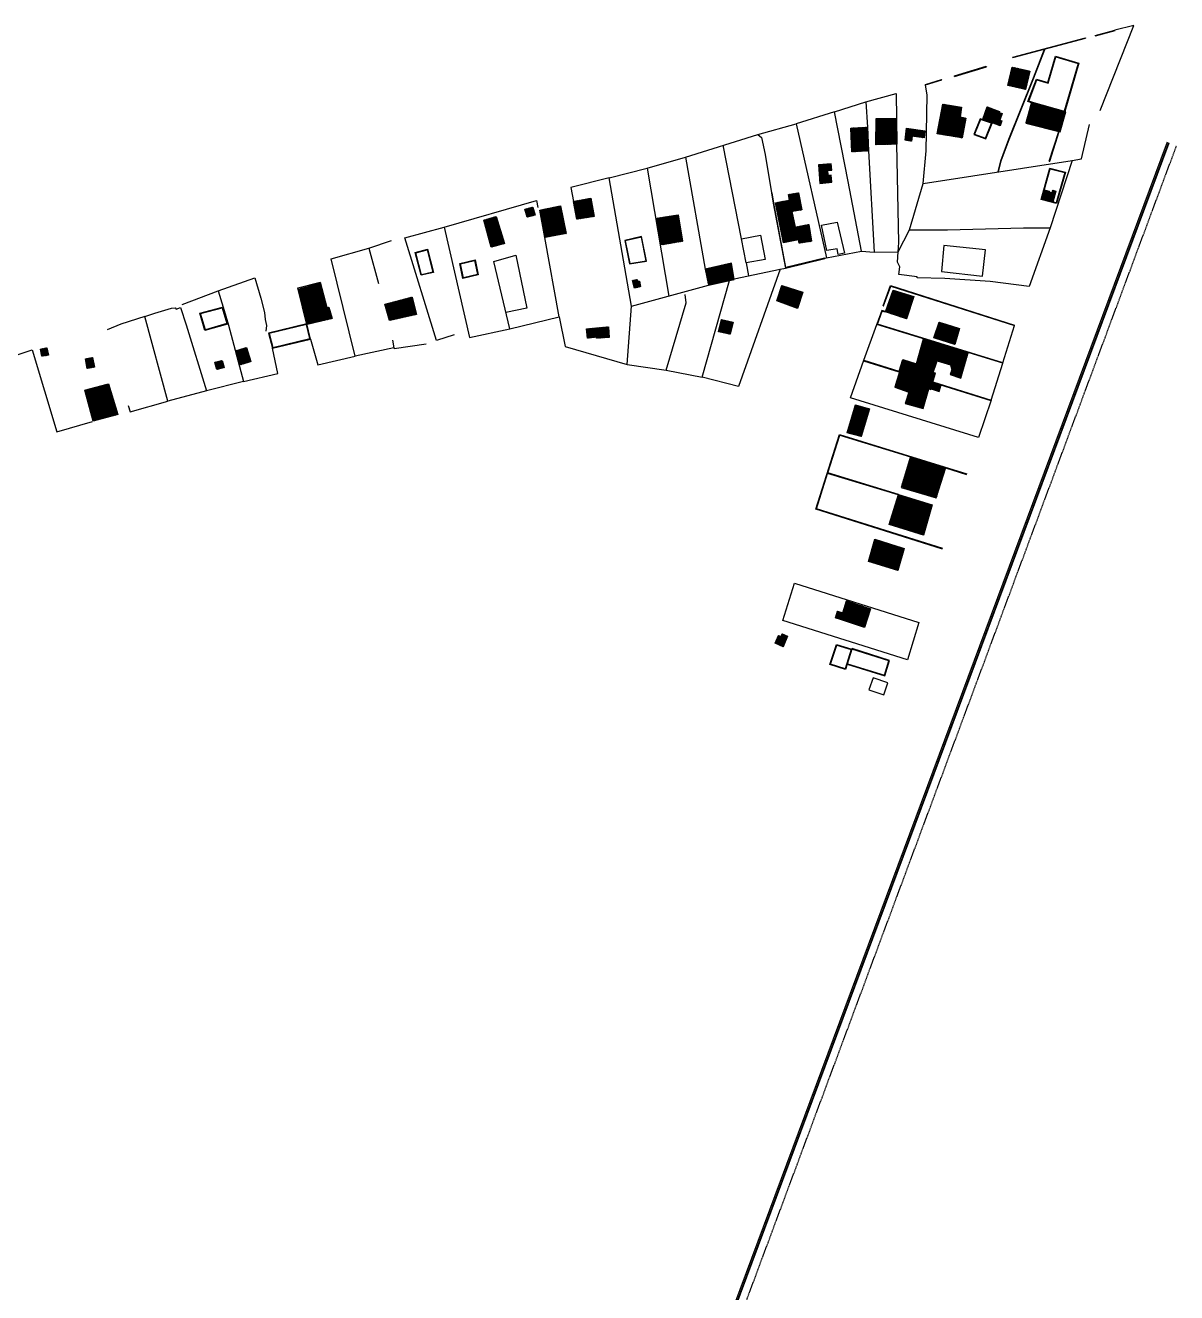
# Model space of a CAD drawing. Header units: metres. Extents: x 2615496 to 2632651, y 4927671 to 4929056.
# Drawn here: x 2623965.4 to 2624406.3, y 4928324.3 to 4928809.5 of the extents above; entities that cross this region are included whole.
import ezdxf

# ---------------------------------------------------------------- set-up
doc = ezdxf.new("R2010")
doc.units = ezdxf.units.M
doc.header["$MEASUREMENT"] = 0
doc.linetypes.add('HIDDEN', pattern=[0.375, 0.25, -0.125])
for name, color, linetype in [('Cuneta', 211, 'Continuous'), ('Manzanas', 134, 'HIDDEN'), ('Vereda', 3, 'Continuous'), ('viviendas_alambrados_cercos', 4, 'Continuous')]:
    doc.layers.add(name, color=color, linetype=linetype)
pattern_1 = [(45, (7477.2291, 0), (-0.0883883476483, 0.0883883476483), [])]

msp = doc.modelspace()

# ---------------------------------------------------------------- hatches: boundary and pattern name
at = {"layer": 'viviendas_alambrados_cercos', "linetype": 'ByBlock'}
h = msp.add_hatch(dxfattribs=at)
h.set_pattern_fill('ANSI31', color=256)
h.set_pattern_definition(pattern_1)
h.paths.add_polyline_path([(2624350.09663, 4928791.97643), (2624343.30409, 4928793.5177), (2624341.59038, 4928786.51193), (2624343.58829, 4928786.04699), (2624349.05127, 4928787.59478)])
h.paths.add_polyline_path([(2624349.05127, 4928787.59478), (2624343.58829, 4928786.04699), (2624348.41407, 4928784.92396)])
h = msp.add_hatch(dxfattribs=at)
h.set_pattern_fill('ANSI31', color=256)
h.set_pattern_definition(pattern_1)
h.paths.add_polyline_path([(2624363.77997, 4928776.41648), (2624350.724, 4928780.03248), (2624348.45021, 4928772.09195), (2624361.60398, 4928768.76914)])
h = msp.add_hatch(dxfattribs=at)
h.set_pattern_fill('ANSI31', color=256)
h.set_pattern_definition(pattern_1)
h.paths.add_polyline_path([(2624325.54634, 4928774.0014), (2624323.39459, 4928774.44323), (2624323.89568, 4928778.12515), (2624318.74323, 4928779.00782), (2624316.49191, 4928778.36997), (2624314.5813, 4928767.96304), (2624324.16097, 4928766.4019)])
h = msp.add_hatch(dxfattribs=at)
h.set_pattern_fill('ANSI31', color=256)
h.set_pattern_definition(pattern_1)
h.paths.add_polyline_path([(2624318.74323, 4928779.00782), (2624316.67408, 4928779.36228), (2624316.49191, 4928778.36997)])
h = msp.add_hatch(dxfattribs=at)
h.set_pattern_fill('ANSI31', color=256)
h.set_pattern_definition(pattern_1)
h.paths.add_polyline_path([(2624339.48613, 4928775.69037), (2624338.3231, 4928776.07778), (2624338.47491, 4928776.44713), (2624333.70309, 4928778.30018), (2624331.9971, 4928773.55639), (2624338.65263, 4928771.04146), (2624339.25353, 4928772.93008), (2624338.54601, 4928773.1819)])
h = msp.add_hatch(dxfattribs=at)
h.set_pattern_fill('ANSI31', color=256)
h.set_pattern_definition(pattern_1)
h.paths.add_polyline_path([(2624287.85117, 4928770.25539), (2624281.5933, 4928768.48239), (2624281.81846, 4928761.03197), (2624288.2403, 4928761.43113)])
h.paths.add_polyline_path([(2624287.85117, 4928770.25539), (2624287.84086, 4928770.48914), (2624281.54193, 4928770.18208), (2624281.5933, 4928768.48239)])
h = msp.add_hatch(dxfattribs=at)
h.set_pattern_fill('ANSI31', color=256)
h.set_pattern_definition(pattern_1)
h.paths.add_polyline_path([(2624298.94119, 4928773.39745), (2624291.13937, 4928771.18701), (2624291.07223, 4928763.8067), (2624299.14522, 4928763.99005)])
h.paths.add_polyline_path([(2624298.94119, 4928773.39745), (2624298.93115, 4928773.86036), (2624291.16397, 4928773.89092), (2624291.13937, 4928771.18701)])
h = msp.add_hatch(dxfattribs=at)
h.set_pattern_fill('ANSI31', color=256)
h.set_pattern_definition(pattern_1)
h.paths.add_polyline_path([(2624309.84839, 4928769.08267), (2624302.84765, 4928770.09023), (2624302.2389, 4928765.5277), (2624304.76905, 4928765.09046), (2624305.01637, 4928767.04854), (2624309.56304, 4928766.45922)])
h = msp.add_hatch(dxfattribs=at)
h.set_pattern_fill('ANSI31', color=256)
h.set_pattern_definition(pattern_1)
h.paths.add_polyline_path([(2624273.98178, 4928752.11744), (2624272.85882, 4928751.96266), (2624272.68458, 4928753.97482), (2624274.21411, 4928754.11025), (2624273.96374, 4928756.52297), (2624269.14149, 4928756.10306), (2624269.60616, 4928748.96376), (2624274.23347, 4928749.42811)])
h = msp.add_hatch(dxfattribs=at)
h.set_pattern_fill('ANSI31', color=256)
h.set_pattern_definition(pattern_1)
h.paths.add_polyline_path([(2624359.99061, 4928746.0502), (2624358.78031, 4928746.38473), (2624358.52541, 4928745.43353), (2624357.43869, 4928745.71842), (2624357.49677, 4928745.99954), (2624355.59381, 4928746.47925), (2624354.61009, 4928743.01407), (2624358.83451, 4928741.85389)])
h = msp.add_hatch(dxfattribs=at)
h.set_pattern_fill('ANSI31', color=256)
h.set_pattern_definition(pattern_1)
h.paths.add_polyline_path([(2624159.71042, 4928739.92344), (2624156.64115, 4928739.09448), (2624157.53289, 4928736.04806), (2624160.56069, 4928736.8563)])
h.paths.add_polyline_path([(2624170.93123, 4928737.1293), (2624170.26626, 4928740.33792), (2624162.40642, 4928738.74217), (2624163.12631, 4928734.91799)])
h.paths.add_polyline_path([(2624170.93123, 4928737.1293), (2624163.12631, 4928734.91799), (2624164.37655, 4928728.27658), (2624172.44379, 4928729.83088)])
h.paths.add_polyline_path([(2624182.48838, 4928740.40371), (2624175.92506, 4928738.54417), (2624176.52921, 4928735.25542), (2624183.24249, 4928736.34598)])
h.paths.add_polyline_path([(2624181.95274, 4928743.28592), (2624175.27254, 4928742.09621), (2624175.92506, 4928738.54417), (2624182.48838, 4928740.40371)])
h = msp.add_hatch(dxfattribs=at)
h.set_pattern_fill('ANSI31', color=256)
h.set_pattern_definition(pattern_1)
h.paths.add_polyline_path([(2624258.93534, 4928738.19682), (2624262.76115, 4928738.89375), (2624261.44602, 4928745.36524), (2624257.64015, 4928744.72805), (2624258.05858, 4928742.57752), (2624252.66588, 4928741.57269), (2624255.65564, 4928726.28977), (2624261.44267, 4928727.42742), (2624261.69566, 4928726.10017), (2624266.43913, 4928726.827), (2624265.4272, 4928733.27363), (2624260.14613, 4928732.2624)])
h = msp.add_hatch(dxfattribs=at)
h.set_pattern_fill('ANSI31', color=256)
h.set_pattern_definition(pattern_1)
h.paths.add_polyline_path([(2624145.72779, 4928736.3143), (2624140.93788, 4928734.90846), (2624142.55822, 4928729.09058), (2624147.47796, 4928730.48445)])
h.paths.add_polyline_path([(2624147.47796, 4928730.48445), (2624142.55822, 4928729.09058), (2624143.81852, 4928724.56544), (2624148.84289, 4928725.93781)])
h = msp.add_hatch(dxfattribs=at)
h.set_pattern_fill('ANSI31', color=256)
h.set_pattern_definition(pattern_1)
h.paths.add_polyline_path([(2624215.32037, 4928736.88477), (2624207.34659, 4928735.68141), (2624209.16917, 4928725.46907), (2624216.9802, 4928726.80253)])
h = msp.add_hatch(dxfattribs=at)
h.set_pattern_fill('ANSI31', color=256)
h.set_pattern_definition(pattern_1)
h.paths.add_polyline_path([(2624235.76933, 4928718.40839), (2624225.77446, 4928716.17091), (2624226.96049, 4928709.97979), (2624236.80805, 4928712.20342)])
h = msp.add_hatch(dxfattribs=at)
h.set_pattern_fill('ANSI31', color=256)
h.set_pattern_definition(pattern_1)
h.paths.add_polyline_path([(2624200.56326, 4928711.52733), (2624199.87102, 4928711.38641), (2624199.70437, 4928712.18065), (2624197.90967, 4928711.83478), (2624198.67884, 4928708.9012), (2624201.01194, 4928709.45204)])
h = msp.add_hatch(dxfattribs=at)
h.set_pattern_fill('ANSI31', color=256)
h.set_pattern_definition(pattern_1)
h.paths.add_polyline_path([(2624078.37838, 4928710.90697), (2624069.92931, 4928708.51315), (2624073.24313, 4928694.99948), (2624082.83411, 4928697.22192), (2624081.58312, 4928701.59738), (2624080.81863, 4928701.42375)])
h = msp.add_hatch(dxfattribs=at)
h.set_pattern_fill('ANSI31', color=256)
h.set_pattern_definition(pattern_1)
h.paths.add_polyline_path([(2624263.09946, 4928707.3358), (2624255.0645, 4928709.94835), (2624253.21765, 4928704.0042), (2624261.03675, 4928701.128)])
h = msp.add_hatch(dxfattribs=at)
h.set_pattern_fill('ANSI31', color=256)
h.set_pattern_definition(pattern_1)
h.paths.add_polyline_path([(2624305.56512, 4928705.64094), (2624297.74523, 4928708.05468), (2624294.75617, 4928699.75748), (2624302.84779, 4928697.0722)])
h = msp.add_hatch(dxfattribs=at)
h.set_pattern_fill('ANSI31', color=256)
h.set_pattern_definition(pattern_1)
h.paths.add_polyline_path([(2624113.50373, 4928705.48694), (2624103.11202, 4928702.75235), (2624104.8786, 4928696.48704), (2624115.23569, 4928698.84086)])
h = msp.add_hatch(dxfattribs=at)
h.set_pattern_fill('ANSI31', color=256)
h.set_pattern_definition(pattern_1)
h.paths.add_polyline_path([(2624188.64102, 4928694.06569), (2624180.31494, 4928693.2917), (2624180.61613, 4928689.7228), (2624184.07997, 4928690.13128), (2624184.1445, 4928689.6798), (2624188.92071, 4928690.04528)])
h = msp.add_hatch(dxfattribs=at)
h.set_pattern_fill('ANSI31', color=256)
h.set_pattern_definition(pattern_1)
h.paths.add_polyline_path([(2624236.38668, 4928695.82823), (2624231.98209, 4928696.86945), (2624230.82173, 4928692.2076), (2624235.22634, 4928691.23737)])
h = msp.add_hatch(dxfattribs=at)
h.set_pattern_fill('ANSI31', color=256)
h.set_pattern_definition(pattern_1)
h.paths.add_polyline_path([(2624323.14548, 4928693.47745), (2624315.32553, 4928695.88336), (2624313.30987, 4928689.80332), (2624321.29779, 4928687.30417)])
h = msp.add_hatch(dxfattribs=at)
h.set_pattern_fill('ANSI31', color=256)
h.set_pattern_definition(pattern_1)
h.paths.add_polyline_path([(2624321.49343, 4928685.71202), (2624309.36978, 4928689.42492), (2624306.6296, 4928679.93898), (2624301.45161, 4928681.5377), (2624300.02605, 4928677.03934), (2624312.90393, 4928673.01412), (2624313.89583, 4928676.28433), (2624313.02172, 4928676.5573), (2624314.54474, 4928681.00407), (2624319.63823, 4928679.45954)])
h = msp.add_hatch(dxfattribs=at)
h.set_pattern_fill('ANSI31', color=256)
h.set_pattern_definition(pattern_1)
h.paths.add_polyline_path([(2623973.57216, 4928686.02194), (2623971.19385, 4928685.56993), (2623971.77749, 4928682.78502), (2623974.25793, 4928683.2516)])
h = msp.add_hatch(dxfattribs=at)
h.set_pattern_fill('ANSI31', color=256)
h.set_pattern_definition(pattern_1)
h.paths.add_polyline_path([(2624050.05237, 4928686.1584), (2624046.02676, 4928684.93642), (2624047.57626, 4928679.47766), (2624051.76217, 4928680.74057)])
h = msp.add_hatch(dxfattribs=at)
h.set_pattern_fill('ANSI31', color=256)
h.set_pattern_definition(pattern_1)
h.paths.add_polyline_path([(2624326.46751, 4928684.18869), (2624321.49343, 4928685.71202), (2624319.63823, 4928679.45954), (2624320.14761, 4928677.64688), (2624319.5619, 4928675.80533), (2624323.55048, 4928674.42456)])
h = msp.add_hatch(dxfattribs=at)
h.set_pattern_fill('ANSI31', color=256)
h.set_pattern_definition(pattern_1)
h.paths.add_polyline_path([(2623991.14537, 4928682.3191), (2623988.48152, 4928681.83758), (2623989.04521, 4928678.14896), (2623991.89997, 4928678.66682)])
h = msp.add_hatch(dxfattribs=at)
h.set_pattern_fill('ANSI31', color=256)
h.set_pattern_definition(pattern_1)
h.paths.add_polyline_path([(2624040.71526, 4928681.18283), (2624037.95115, 4928680.4639), (2624038.70844, 4928677.72063), (2624041.49149, 4928678.43955)])
h = msp.add_hatch(dxfattribs=at)
h.set_pattern_fill('ANSI31', color=256)
h.set_pattern_definition(pattern_1)
h.paths.add_polyline_path([(2624303.75981, 4928669.04486), (2624302.27915, 4928664.70802), (2624309.14634, 4928662.84572), (2624311.39286, 4928670.34591), (2624312.15345, 4928670.12953), (2624312.215, 4928670.3147), (2624315.32269, 4928669.363), (2624316.10771, 4928671.80318), (2624300.18374, 4928676.78051), (2624298.29424, 4928670.91632)])
h = msp.add_hatch(dxfattribs=at)
h.set_pattern_fill('ANSI31', color=256)
h.set_pattern_definition(pattern_1)
h.paths.add_polyline_path([(2623997.26622, 4928672.19776), (2623988.23202, 4928669.80482), (2623991.38855, 4928657.98512), (2624000.82185, 4928660.48684)])
h = msp.add_hatch(dxfattribs=at)
h.set_pattern_fill('ANSI31', color=256)
h.set_pattern_definition(pattern_1)
h.paths.add_polyline_path([(2624280.71692, 4928655.55448), (2624280.10682, 4928653.45977), (2624285.49059, 4928652.08176), (2624285.98965, 4928653.77212)])
h.paths.add_polyline_path([(2624288.6255, 4928662.7001), (2624283.2213, 4928664.15293), (2624280.71692, 4928655.55448), (2624285.98965, 4928653.77212)])
h = msp.add_hatch(dxfattribs=at)
h.set_pattern_fill('ANSI31', color=256)
h.set_pattern_definition(pattern_1)
h.paths.add_polyline_path([(2624317.8153, 4928640.2559), (2624304.37415, 4928644.43051), (2624300.8364, 4928632.91959), (2624310.21723, 4928629.74855), (2624314.18054, 4928628.55291)])
h = msp.add_hatch(dxfattribs=at)
h.set_pattern_fill('ANSI31', color=256)
h.set_pattern_definition(pattern_1)
h.paths.add_polyline_path([(2624312.60104, 4928625.90518), (2624299.68739, 4928629.90528), (2624296.17181, 4928618.42673), (2624309.29432, 4928614.2875)])
h = msp.add_hatch(dxfattribs=at)
h.set_pattern_fill('ANSI31', color=256)
h.set_pattern_definition(pattern_1)
h.paths.add_polyline_path([(2624301.92562, 4928609.26054), (2624290.62216, 4928612.7228), (2624288.19689, 4928604.21864), (2624299.45705, 4928600.79966)])
h = msp.add_hatch(dxfattribs=at)
h.set_pattern_fill('ANSI31', color=256)
h.set_pattern_definition(pattern_1)
h.paths.add_polyline_path([(2624289.02777, 4928586.15814), (2624279.78937, 4928589.22108), (2624278.38636, 4928584.6051), (2624276.35737, 4928585.18749), (2624275.62347, 4928582.59908), (2624286.675, 4928578.99689)])
h = msp.add_hatch(dxfattribs=at)
h.set_pattern_fill('ANSI31', color=256)
h.set_pattern_definition(pattern_1)
h.paths.add_polyline_path([(2624256.87666, 4928574.733), (2624253.81025, 4928575.87222), (2624252.53569, 4928572.96414), (2624255.60886, 4928571.52962)])
h.paths.add_polyline_path([(2624257.23416, 4928575.63632), (2624255.20974, 4928576.55724), (2624254.79428, 4928575.53819), (2624253.84251, 4928575.94581), (2624253.81025, 4928575.87222), (2624256.87666, 4928574.733)])

# ---------------------------------------------------------------- linework, layer by layer
at = {"layer": 'Cuneta'}
msp.add_line((2624051.27025, 4927821.15681, -0.56571), (2624402.74061, 4928764.8364, -0.56571), dxfattribs=at)
at = {"layer": 'Manzanas'}
msp.add_line((2624055.20511, 4927820.97748, -0.56571), (2624406.25479, 4928763.52756, -0.56571), dxfattribs=at)
at = {"layer": 'Vereda', "elevation": -0.56571}
for points in [[(2624051.89983, 4927821.12811), (2624403.30288, 4928764.62699)], [(2624052.05722, 4927821.12094), (2624403.44345, 4928764.57464)]]:
    msp.add_lwpolyline(points, dxfattribs=at)
at = {"layer": 'viviendas_alambrados_cercos', "linetype": 'ByBlock'}
for p, q in [((2624343.47116, 4928797.2656), (2624371.2874, 4928804.69371)), ((2624343.50986, 4928797.12067), (2624371.3261, 4928804.54879)), ((2624371.2874, 4928804.69371), (2624371.3261, 4928804.54879)), ((2624375.10682, 4928805.64359), (2624382.60689, 4928807.70688)), ((2624375.10682, 4928805.64359), (2624375.14661, 4928805.49897)), ((2624375.14661, 4928805.49897), (2624382.64668, 4928807.56225)), ((2624382.60689, 4928807.70688), (2624382.64668, 4928807.56225)), ((2624343.50986, 4928797.12067), (2624343.47116, 4928797.2656)), ((2624321.17296, 4928790.11277), (2624333.36007, 4928793.81612)), ((2624321.21657, 4928789.96925), (2624321.17296, 4928790.11277)), ((2624321.21657, 4928789.96925), (2624333.40368, 4928793.6726)), ((2624333.36007, 4928793.81612), (2624333.40368, 4928793.6726)), ((2624310.06744, 4928786.87388), (2624316.23342, 4928788.7406)), ((2624310.1109, 4928786.73031), (2624310.06744, 4928786.87388)), ((2624310.1109, 4928786.73031), (2624316.27688, 4928788.59703)), ((2624310.74746, 4928782.74527), (2624310.1109, 4928786.73031)), ((2624316.27688, 4928788.59703), (2624316.23342, 4928788.7406)), ((2624310.3777, 4928761.44392), (2624310.74746, 4928782.74527)), ((2624245.84495, 4928767.72334), (2624260.51585, 4928771.80442)), ((2624239.67897, 4928727.75225), (2624232.56141, 4928763.56167)), ((2624309.23864, 4928748.91171), (2624310.3777, 4928761.44392)), ((2624357.4961, 4928757.54414), (2624357.63888, 4928757.49817)), ((2624188.90997, 4928751.15867), (2624203.46169, 4928754.87515)), ((2624203.46169, 4928754.87515), (2624211.85617, 4928705.8559)), ((2624337.92041, 4928753.41839), (2624338.06671, 4928753.38526)), ((2624355.59381, 4928746.47925), (2624357.49677, 4928745.99954)), ((2624357.49677, 4928745.99954), (2624357.43869, 4928745.71842)), ((2624358.52541, 4928745.43353), (2624358.78031, 4928746.38473)), ((2624358.78031, 4928746.38473), (2624359.99061, 4928746.0502)), ((2624359.99061, 4928746.0502), (2624358.83451, 4928741.85389)), ((2624125.83585, 4928732.16754), (2624161.14816, 4928742.44072)), ((2624161.14816, 4928742.44072), (2624161.63557, 4928739.79939)), ((2624357.43869, 4928745.71842), (2624358.52541, 4928745.43353)), ((2624125.83585, 4928732.16754), (2624135.46332, 4928689.93401)), ((2624096.87649, 4928724.14404), (2624105.66727, 4928727.12251)), ((2624285.54269, 4928723.05211), (2624290.4383, 4928722.71754)), ((2624144.78412, 4928719.10073), (2624153.18177, 4928721.47673)), ((2624150.92052, 4928693.24397), (2624144.78412, 4928719.10073)), ((2624153.18177, 4928721.47673), (2624157.48179, 4928701.20493)), ((2624241.41414, 4928718.63295), (2624242.34366, 4928713.60165)), ((2624271.49003, 4928720.186), (2624271.44341, 4928720.38049)), ((2624254.42636, 4928716.19308), (2624256.46271, 4928716.58439)), ((2624197.47072, 4928701.92828), (2624226.96049, 4928709.97979)), ((2624210.75297, 4928677.42699), (2624218.4938, 4928703.23233)), ((2624218.4938, 4928703.23233), (2624218.05151, 4928706.42629)), ((2624157.48179, 4928701.20493), (2624149.42749, 4928699.5351)), ((2624293.88938, 4928702.10977), (2624294.03068, 4928702.05944)), ((2624135.46332, 4928689.93401), (2624150.92052, 4928693.24397)), ((2624286.42635, 4928681.29018), (2624291.39479, 4928694.92981)), ((2624291.39479, 4928694.92981), (2624291.45336, 4928695.12105)), ((2624339.74818, 4928680.33062), (2624344.17062, 4928694.59446)), ((2624344.17062, 4928694.59446), (2624344.21611, 4928694.7374)), ((2624195.86234, 4928679.67731), (2624210.75297, 4928677.42699)), ((2624335.18899, 4928666.04851), (2624339.68961, 4928680.13938)), ((2624339.68961, 4928680.13938), (2624339.74818, 4928680.33062)), ((2624210.75297, 4928677.42699), (2624224.5574, 4928674.74366)), ((2624304.37415, 4928644.43051), (2624300.74047, 4928632.60747)), ((2624314.18054, 4928628.55291), (2624317.8153, 4928640.2559)), ((2624300.74047, 4928632.60747), (2624314.18054, 4928628.55291)), ((2624254.79428, 4928575.53819), (2624255.20974, 4928576.55724)), ((2624255.20974, 4928576.55724), (2624257.23416, 4928575.63632)), ((2624252.53569, 4928572.96414), (2624253.84251, 4928575.94581)), ((2624255.60886, 4928571.52962), (2624252.53569, 4928572.96414)), ((2624253.84251, 4928575.94581), (2624254.79428, 4928575.53819)), ((2624257.23416, 4928575.63632), (2624255.60886, 4928571.52962))]:
    msp.add_line(p, q, dxfattribs=at)
for points in [[(2624376.97077, 4928776.94525), (2624389.82459, 4928809.49422), (2624382.60689, 4928807.70688)], [(2624337.92041, 4928753.41839), (2624338.8753, 4928757.63433), (2624341.94646, 4928765.86138), (2624351.37951, 4928789.44325), (2624355.63253, 4928800.36342)], [(2624338.06671, 4928753.38526), (2624339.01936, 4928757.59134), (2624342.08638, 4928765.80729), (2624351.51903, 4928789.38818), (2624355.7723, 4928800.30898)], [(2624350.67977, 4928779.87802), (2624349.33118, 4928780.34415), (2624352.55026, 4928788.90903), (2624356.90481, 4928787.61632), (2624359.80313, 4928797.70478), (2624368.80922, 4928795.07496), (2624363.40989, 4928776.51898)], [(2624350.74511, 4928780.06705), (2624349.59067, 4928780.46607), (2624352.67193, 4928788.66429), (2624357.04132, 4928787.36717), (2624359.93989, 4928797.4565), (2624368.56136, 4928794.93898), (2624363.21785, 4928776.57486)], [(2624275.3005, 4928776.33631), (2624287.25943, 4928780.17487), (2624287.84086, 4928770.48914)], [(2624287.25943, 4928780.17487), (2624298.80321, 4928783.40903), (2624298.93115, 4928773.86036)], [(2624272.22429, 4928720.44543), (2624285.54269, 4928723.05211), (2624280.48633, 4928749.72712), (2624275.3005, 4928776.33631), (2624260.51585, 4928771.80442)], [(2624260.51585, 4928771.80442), (2624272.22429, 4928720.44543), (2624271.49003, 4928720.186)], [(2624366.20252, 4928757.75138), (2624369.83482, 4928758.3556), (2624372.93214, 4928771.48672)], [(2624218.24352, 4928759.07595), (2624245.84495, 4928767.72334)], [(2624245.84495, 4928767.72334), (2624247.35076, 4928766.50711), (2624248.71512, 4928760.03087), (2624251.16668, 4928745.36032)], [(2624357.4961, 4928757.54414), (2624361.15051, 4928768.8936)], [(2624357.63888, 4928757.49817), (2624361.29329, 4928768.84763)], [(2624288.2403, 4928761.43113), (2624290.4383, 4928722.71754), (2624299.61942, 4928722.83182), (2624299.91214, 4928726.31618), (2624299.14522, 4928763.99005)], [(2624203.46169, 4928754.87515), (2624218.24352, 4928759.07595), (2624225.77446, 4928716.17091)], [(2624303.98556, 4928731.23878), (2624309.23864, 4928748.91171), (2624366.20252, 4928757.75138), (2624357.76359, 4928731.93049)], [(2624169.86258, 4928697.85779), (2624172.10599, 4928686.49962), (2624195.86234, 4928679.67731), (2624197.47072, 4928701.92828), (2624188.90997, 4928751.15867), (2624174.33985, 4928747.43511), (2624175.27254, 4928742.09621)], [(2624271.44341, 4928720.38049), (2624256.62045, 4928716.82786), (2624251.9918, 4928741.45568), (2624251.36419, 4928745.39181), (2624251.16668, 4928745.36032), (2624251.79473, 4928741.42146), (2624256.46271, 4928716.58439), (2624271.49003, 4928720.186)], [(2624129.57942, 4928690.97101), (2624122.86478, 4928688.82953), (2624110.69145, 4928728.13092), (2624125.83585, 4928732.16754)], [(2624150.92052, 4928693.24397), (2624169.86258, 4928697.85779), (2624164.37655, 4928728.27658)], [(2624074.54943, 4928689.39861), (2624077.34073, 4928679.49123), (2624091.72354, 4928682.89002), (2624082.49625, 4928720.1482), (2624096.87649, 4928724.14404), (2624100.65185, 4928710.70091)], [(2624039.24143, 4928707.82144), (2624053.32118, 4928712.86412), (2624055.5584, 4928705.04556), (2624056.95786, 4928699.50362), (2624057.22823, 4928696.87583), (2624057.72242, 4928694.51689), (2624057.49323, 4928692.39234)], [(2624236.77396, 4928712.4071), (2624254.42636, 4928716.19308), (2624238.53455, 4928671.23375)], [(2624025.46653, 4928702.56866), (2624039.24143, 4928707.82144), (2624041.20679, 4928701.63415), (2624043.2247, 4928694.7525), (2624048.89852, 4928673.11082), (2624034.81794, 4928669.5134)], [(2624238.53455, 4928671.23375), (2624224.5574, 4928674.74366), (2624234.98177, 4928711.78635)], [(2624293.88938, 4928702.10977), (2624296.65492, 4928709.87273), (2624344.21611, 4928694.7374)], [(2624294.03068, 4928702.05944), (2624296.74757, 4928709.68583), (2624344.17062, 4928694.59446)], [(2624004.81511, 4928663.97121), (2624005.58596, 4928661.53192), (2624020.01829, 4928665.5926), (2624011.16311, 4928697.98975), (2624001.96634, 4928695.05609), (2623996.79641, 4928692.95321)], [(2624011.16311, 4928697.98975), (2624015.03818, 4928699.31468), (2624021.37137, 4928701.25564), (2624022.80744, 4928701.40018), (2624023.17939, 4928700.8117), (2624024.85488, 4928701.47718), (2624026.96063, 4928694.86609), (2624034.81794, 4928669.5134), (2624020.01829, 4928665.5926)], [(2624294.81008, 4928699.95007), (2624293.36939, 4928700.35341), (2624291.45336, 4928695.12105)], [(2624339.74818, 4928680.33062), (2624291.64487, 4928695.0624), (2624293.49359, 4928700.11094), (2624294.75617, 4928699.75748)], [(2624339.68961, 4928680.13938), (2624291.39479, 4928694.92981)], [(2624105.9355, 4928688.98359), (2624106.51414, 4928686.03456), (2624091.72354, 4928682.89002)], [(2624106.51414, 4928686.03456), (2624106.58893, 4928685.71678), (2624118.91652, 4928687.60762)], [(2624300.02605, 4928677.03934), (2624301.45161, 4928681.5377), (2624306.6296, 4928679.93898), (2624309.36978, 4928689.42492)], [(2623953.63686, 4928680.57816), (2623968.03281, 4928685.215), (2623977.5035, 4928653.87143), (2623991.11601, 4928657.86656)], [(2624048.89852, 4928673.11082), (2624062.05628, 4928676.14453), (2624059.98441, 4928685.88081)], [(2624312.90393, 4928673.01412), (2624313.89583, 4928676.28433), (2624313.02172, 4928676.5573), (2624314.54474, 4928681.00407), (2624319.63823, 4928679.45954), (2624321.49343, 4928685.71202)], [(2624319.63823, 4928679.45954), (2624320.14761, 4928677.64688), (2624319.5619, 4928675.80533), (2624323.55048, 4928674.42456), (2624326.46751, 4928684.18869)], [(2624286.35927, 4928681.10161), (2624335.12483, 4928665.85902)], [(2624300.18374, 4928676.78051), (2624298.29424, 4928670.91632), (2624303.75981, 4928669.04486), (2624302.27915, 4928664.70802), (2624309.14634, 4928662.84572), (2624311.39286, 4928670.34591), (2624312.15345, 4928670.12953), (2624312.215, 4928670.3147), (2624315.32269, 4928669.363), (2624316.10771, 4928671.80318)], [(2624316.60861, 4928608.98204), (2624268.05783, 4928624.25568), (2624277.14296, 4928652.8881), (2624325.90453, 4928637.7435)], [(2624272.66389, 4928638.11071), (2624277.27347, 4928652.63814), (2624304.3154, 4928644.23933)], [(2624317.75598, 4928640.0649), (2624325.84521, 4928637.5525)], [(2624316.66862, 4928609.17282), (2624268.3091, 4928624.3863), (2624272.60339, 4928637.92006)], [(2624299.62928, 4928629.71391), (2624272.60339, 4928637.92006)], [(2624299.68739, 4928629.90528), (2624272.66389, 4928638.11071)], [(2624280.12683, 4928564.88047), (2624294.54292, 4928560.47948), (2624296.31592, 4928566.28949), (2624281.94606, 4928570.87989), (2624281.88261, 4928570.64214)], [(2624280.18522, 4928565.07176), (2624294.41001, 4928560.72917), (2624296.06701, 4928566.15905), (2624281.89596, 4928570.68594)]]:
    msp.add_lwpolyline(points, dxfattribs=at)
for points in [[(2624343.30409, 4928793.5177), (2624350.09663, 4928791.97643), (2624348.41407, 4928784.92396), (2624341.59038, 4928786.51193)], [(2624361.60398, 4928768.76914), (2624363.77997, 4928776.41648), (2624350.724, 4928780.03248), (2624348.45021, 4928772.09195)], [(2624323.89568, 4928778.12515), (2624323.39459, 4928774.44323), (2624325.54634, 4928774.0014), (2624324.16097, 4928766.4019), (2624314.5813, 4928767.96304), (2624316.67408, 4928779.36228)], [(2624331.9971, 4928773.55639), (2624333.70309, 4928778.30018), (2624338.47491, 4928776.44713), (2624338.3231, 4928776.07778), (2624339.48613, 4928775.69037), (2624338.54601, 4928773.1819), (2624339.25353, 4928772.93008), (2624338.65263, 4928771.04146)], [(2624288.2403, 4928761.43113), (2624281.81846, 4928761.03197), (2624281.54193, 4928770.18208), (2624287.84086, 4928770.48914)], [(2624291.16397, 4928773.89092), (2624298.93115, 4928773.86036), (2624299.14522, 4928763.99005), (2624291.07223, 4928763.8067)], [(2624302.2389, 4928765.5277), (2624302.84765, 4928770.09023), (2624309.84839, 4928769.08267), (2624309.56304, 4928766.45922), (2624305.01637, 4928767.04854), (2624304.76905, 4928765.09046)], [(2624335.57622, 4928772.10105), (2624331.04863, 4928773.75816), (2624328.62646, 4928767.72556), (2624333.17269, 4928766.06846)], [(2624335.31428, 4928771.98395), (2624331.16198, 4928773.5037), (2624328.88902, 4928767.84273), (2624333.05876, 4928766.32286)], [(2624273.96374, 4928756.52297), (2624269.14149, 4928756.10306), (2624269.60616, 4928748.96376), (2624274.23347, 4928749.42811), (2624273.98178, 4928752.11744), (2624272.85882, 4928751.96266), (2624272.68458, 4928753.97482), (2624274.21411, 4928754.11025)], [(2624357.73968, 4928754.77048), (2624363.67086, 4928753.27863), (2624360.20485, 4928741.27014), (2624354.36261, 4928742.87463)], [(2624357.87908, 4928754.52918), (2624363.42129, 4928753.13518), (2624360.06744, 4928741.51528), (2624354.61009, 4928743.01407)], [(2624176.52921, 4928735.25542), (2624175.27254, 4928742.09621), (2624181.95274, 4928743.28592), (2624183.24249, 4928736.34598)], [(2624260.14613, 4928732.2624), (2624265.4272, 4928733.27363), (2624266.43913, 4928726.827), (2624261.69566, 4928726.10017), (2624261.44267, 4928727.42742), (2624255.65564, 4928726.28977), (2624252.66588, 4928741.57269), (2624258.05858, 4928742.57752), (2624257.64015, 4928744.72805), (2624261.44602, 4928745.36524), (2624262.76115, 4928738.89375), (2624258.93534, 4928738.19682)], [(2624140.93788, 4928734.90846), (2624145.72779, 4928736.3143), (2624148.84289, 4928725.93781), (2624143.81852, 4928724.56544)], [(2624156.64115, 4928739.09448), (2624159.71042, 4928739.92344), (2624160.56069, 4928736.8563), (2624157.53289, 4928736.04806)], [(2624162.40642, 4928738.74217), (2624170.26626, 4928740.33792), (2624172.44379, 4928729.83088), (2624164.37655, 4928728.27658)], [(2624207.34659, 4928735.68141), (2624215.32037, 4928736.88477), (2624216.9802, 4928726.80253), (2624209.16917, 4928725.46907)], [(2624270.3214, 4928733.00139), (2624276.31336, 4928734.19268), (2624279.04268, 4928722.2798), (2624276.60848, 4928721.77636), (2624276.22726, 4928723.95151), (2624272.36582, 4928723.23875)], [(2624349.75276, 4928709.49825), (2624334.86484, 4928711.41972), (2624317.47411, 4928712.51675), (2624306.90842, 4928712.77586), (2624306.90842, 4928713.19042), (2624299.88184, 4928714.07244), (2624300.31735, 4928717.03609), (2624299.40483, 4928718.85987), (2624299.61942, 4928722.83182), (2624303.98556, 4928731.23878), (2624318.52159, 4928731.23878), (2624347.59367, 4928731.93049), (2624357.76359, 4928731.93049)], [(2624194.96416, 4928727.11337), (2624196.71569, 4928718.13531), (2624203.28907, 4928719.20608), (2624201.39329, 4928728.61658)], [(2624195.13906, 4928727.00022), (2624196.83507, 4928718.30673), (2624203.11127, 4928719.3291), (2624201.2768, 4928728.43529)], [(2624239.67897, 4928727.75225), (2624246.90879, 4928729.10088), (2624248.70822, 4928719.88524), (2624241.41414, 4928718.63295)], [(2624121.73091, 4928714.89683), (2624116.93799, 4928713.7948), (2624114.62638, 4928722.56865), (2624119.35566, 4928723.84021)], [(2624121.48452, 4928715.04539), (2624117.08202, 4928714.03314), (2624114.87047, 4928722.42718), (2624119.21386, 4928723.59498)], [(2624331.95009, 4928713.5256), (2624333.09354, 4928723.53749), (2624317.08515, 4928725.22428), (2624316.1595, 4928715.26679)], [(2624132.98335, 4928712.5466), (2624131.75147, 4928718.31138), (2624137.61039, 4928719.69252), (2624138.75213, 4928713.98779)], [(2624133.13568, 4928712.7908), (2624131.98798, 4928718.16165), (2624137.45489, 4928719.45038), (2624138.51858, 4928714.13559)], [(2624236.80805, 4928712.20342), (2624235.76933, 4928718.40839), (2624225.77446, 4928716.17091), (2624226.96049, 4928709.97979)], [(2624198.67884, 4928708.9012), (2624197.90967, 4928711.83478), (2624199.70437, 4928712.18065), (2624199.87102, 4928711.38641), (2624200.56326, 4928711.52733), (2624201.01194, 4928709.45204)], [(2624073.24313, 4928694.99948), (2624069.80289, 4928709.0287), (2624078.31662, 4928711.14698), (2624080.81863, 4928701.42375), (2624081.58312, 4928701.59738), (2624082.83411, 4928697.22192)], [(2624253.21765, 4928704.0042), (2624255.0645, 4928709.94835), (2624263.09946, 4928707.3358), (2624261.03675, 4928701.128)], [(2624294.75617, 4928699.75748), (2624297.74523, 4928708.05468), (2624305.56512, 4928705.64094), (2624302.84779, 4928697.0722)], [(2624103.11202, 4928702.75235), (2624113.50373, 4928705.48694), (2624115.23569, 4928698.84086), (2624104.8786, 4928696.48704)], [(2624032.26806, 4928699.28614), (2624040.91126, 4928701.63563), (2624042.79217, 4928695.14656), (2624034.19376, 4928692.68519)], [(2624032.51711, 4928699.14659), (2624040.77393, 4928701.39104), (2624042.54421, 4928695.28361), (2624034.33002, 4928692.93223)], [(2624073.18478, 4928695.23741), (2624058.53231, 4928691.6412), (2624059.98441, 4928685.88081), (2624074.54943, 4928689.39861)], [(2624073.03606, 4928694.99497), (2624058.77543, 4928691.49494), (2624060.12994, 4928686.12171), (2624074.3095, 4928689.54641)], [(2624180.61613, 4928689.7228), (2624180.31494, 4928693.2917), (2624188.64102, 4928694.06569), (2624188.92071, 4928690.04528), (2624184.1445, 4928689.6798), (2624184.07997, 4928690.13128)], [(2624231.98209, 4928696.86945), (2624236.38668, 4928695.82823), (2624235.22634, 4928691.23737), (2624230.82173, 4928692.2076)], [(2624313.30987, 4928689.80332), (2624315.32553, 4928695.88336), (2624323.14548, 4928693.47745), (2624321.29779, 4928687.30417)], [(2623971.77749, 4928682.78502), (2623971.19385, 4928685.56993), (2623973.57216, 4928686.02194), (2623974.25793, 4928683.2516)], [(2624046.02676, 4928684.93642), (2624050.05237, 4928686.1584), (2624051.76217, 4928680.74057), (2624047.57626, 4928679.47766)], [(2623988.48152, 4928681.83758), (2623991.14537, 4928682.3191), (2623991.89997, 4928678.66682), (2623989.04521, 4928678.14896)], [(2624037.95115, 4928680.4639), (2624040.71526, 4928681.18283), (2624041.49149, 4928678.43955), (2624038.70844, 4928677.72063)], [(2624335.18899, 4928666.04851), (2624330.31618, 4928651.65552), (2624281.31609, 4928666.92579), (2624286.42635, 4928681.29018)], [(2623988.23202, 4928669.80482), (2623997.26622, 4928672.19776), (2624000.82185, 4928660.48684), (2623991.38855, 4928657.98512)], [(2624280.10682, 4928653.45977), (2624283.2213, 4928664.15293), (2624288.6255, 4928662.7001), (2624285.49059, 4928652.08176)], [(2624296.17181, 4928618.42673), (2624299.68739, 4928629.90528), (2624312.60104, 4928625.90518), (2624309.29432, 4928614.2875)], [(2624288.19689, 4928604.21864), (2624290.62216, 4928612.7228), (2624301.92562, 4928609.26054), (2624299.45705, 4928600.79966)], [(2624255.47838, 4928581.59681), (2624259.86471, 4928595.94332), (2624307.53785, 4928580.80758), (2624303.15671, 4928566.54176)], [(2624289.02777, 4928586.15814), (2624286.675, 4928578.99689), (2624275.62347, 4928582.59908), (2624276.35737, 4928585.18749), (2624278.38636, 4928584.6051), (2624279.78937, 4928589.22108)], [(2624279.50831, 4928562.85077), (2624273.42328, 4928564.77751), (2624275.94435, 4928572.47086), (2624281.88261, 4928570.64214)], [(2624279.37593, 4928563.10248), (2624273.67625, 4928564.9072), (2624276.07323, 4928572.2219), (2624281.63317, 4928570.50969)], [(2624295.72336, 4928557.74154), (2624290.09943, 4928559.68145), (2624288.41511, 4928555.11696), (2624294.09613, 4928553.17705)]]:
    msp.add_lwpolyline(points, close=True, dxfattribs=at)

doc.saveas('drawing.dxf')
